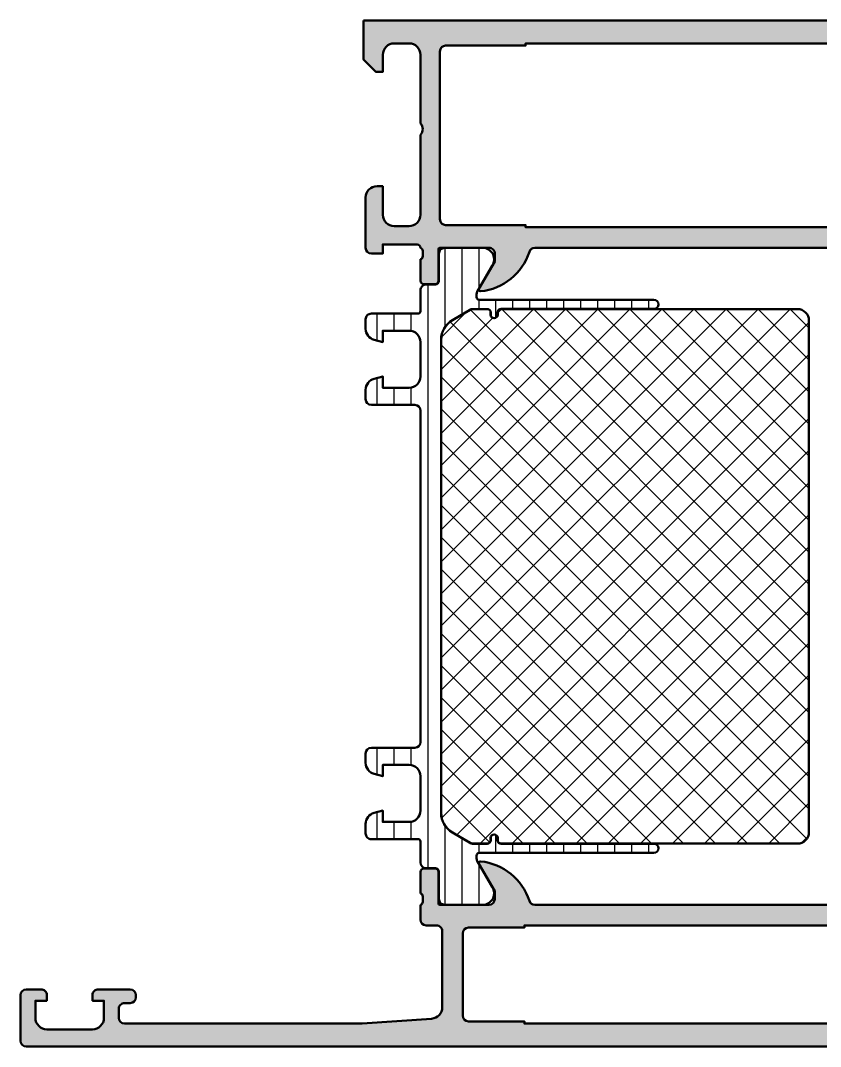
# Model space of a CAD drawing. Extents: x 0 to 160, y 0 to 90.
# Drawn here: x 0 to 70, y 0 to 89.8 of the extents above; entities that cross this region are included whole.
import ezdxf

# ---------------------------------------------------------------- set-up
doc = ezdxf.new("R2010")
doc.units = 0
for name, color, linetype, lineweight in [('0S-Alu contour', 7, 'Continuous', 50), ('0S-Alu hatch', 252, 'Continuous', 25), ('0S-Plastic contour', 254, 'Continuous', 50), ('0S-Plastic hatch', 253, 'Continuous', 25), ('0S-PT contour', 91, 'Continuous', 50), ('0S-PT hatch', 103, 'Continuous', 25)]:
    doc.layers.add(name, color=color, linetype=linetype, lineweight=lineweight)

# ---------------------------------------------------------------- blocks, each defined once
blk = doc.blocks.new('345300__8E15B639_D488_4502_B265_2AD532C50B3A_')
at = {"layer": '0S-Alu hatch'}
h = blk.add_hatch(color=256, dxfattribs=at)
edge = h.paths.add_edge_path()
edge.add_line((30, 89.8), (30, 86.39999847412109))
edge.add_line((30, 86.39999847412109), (31.0999755859375, 85.29999999999998))
edge.add_line((31.0999755859375, 85.29999999999998), (31.69998168945312, 85.29999999999998))
edge.add_line((31.69998168945312, 85.29999999999998), (31.69998168871611, 86.79996542079876))
edge.add_ellipse((32.70002008335165, 86.79996542079876), major_axis=(-1.000038394635545, 0), ratio=1, start_angle=270.0000000000004, end_angle=360, ccw=False)
edge.add_line((32.70002008335165, 87.8000038154343), (33.99995442909356, 87.8000038157356))
edge.add_ellipse((33.99995442852656, 86.7999582432238), major_axis=(-1.00004557251178, 0), ratio=1, start_angle=180, end_angle=269.99999996751444, ccw=False)
edge.add_line((35.00000000103833, 86.79995824322384), (35, 80.8))
edge.add_ellipse((34.47487768903659, 80.29999999999998), major_axis=(-0.725088574914509, 0), ratio=1, start_angle=136.4038464693326, end_angle=223.5961535306675, ccw=False)
edge.add_line((35, 79.8), (35.00000000036452, 72.80002700151537))
edge.add_ellipse((33.99997299848461, 72.80002700151536), major_axis=(-1.0000270018799, 0), ratio=1, start_angle=89.9999999999996, end_angle=180, ccw=False)
edge.add_line((33.99997299848461, 71.79999999963546), (32.70000151232053, 71.79999999980352))
edge.add_ellipse((32.70000151260096, 72.80001982314784), major_axis=(-1.000019823344317, 0), ratio=1, start_angle=0, end_angle=89.99999998393253, ccw=False)
edge.add_line((31.69998168925665, 72.80001982314782), (31.69998168945312, 75.3))
edge.add_line((31.69998168945312, 75.3), (31.20001605502165, 75.30000000059047))
edge.add_arc((31.20001605502165, 74.29996563443147), 1.000034366158999, 90, 180)
edge.add_line((30.19998168886265, 74.29996563443147), (30.19998168944561, 69.89999358552707))
edge.add_arc((30.69998443032074, 69.89999358559417), 0.5000027408751322, 180, 270)
edge.add_line((30.69998443032074, 69.39999084471904), (31.69998168945312, 69.39999084472656))
edge.add_line((31.69998168945312, 69.39999084472656), (31.70016479492188, 70.19971923828125))
edge.add_line((31.70016479492188, 70.19971923828125), (34.70000000000001, 70.19971923828125))
edge.add_ellipse((34.7, 69.89895200014772), major_axis=(-0.3007672381335311, 0), ratio=1, start_angle=180, end_angle=269.99999999999727, ccw=False)
edge.add_ellipse((34.92223322171887, 69.6324576630224), major_axis=(-0.2778251670645117, 0), ratio=1, start_angle=178.8354106257846, end_angle=253.580123580514, ccw=False)
edge.add_line((35.200001, 69.6268110000086), (35.200001, 69.17321700000879))
edge.add_ellipse((34.92113290435685, 69.16755634053145), major_axis=(-0.278925541737135, 0), ratio=1, start_angle=106.42459455535109, end_angle=181.1628700729448, ccw=False)
edge.add_line((35.00000000000001, 68.90001300000851), (35, 67.02000200000002))
edge.add_arc((35.30000000000001, 67.020002), 0.3000000000000114, 180, 270)
edge.add_line((35.30000000000001, 66.720002), (36.27997431904278, 66.720002))
edge.add_arc((36.27997431904278, 67.020002), 0.3000000000000114, 270, 360)
edge.add_line((36.57997431904279, 67.020002), (36.57997431904279, 69.78))
edge.add_ellipse((36.6999743190428, 69.78), major_axis=(-0.1200000000000116, 0), ratio=1, start_angle=270.0000000000034, end_angle=360, ccw=False)
edge.add_line((36.6999743190428, 69.9), (41, 69.9))
edge.add_ellipse((41, 69.40000000000002), major_axis=(-0.4999999999999858, 0), ratio=1, start_angle=180, end_angle=270.0000000000008, ccw=False)
edge.add_line((41.5, 69.4), (41.5, 68.69999999999999))
edge.add_line((41.5, 68.69999999999999), (40.11850454237762, 66.30717967697245))
edge.add_arc((40.2381197846483, 66.23811978464832), 0.1381197846483158, 150.0000000000069, 275.6225775507886)
edge.add_arc((39.76177675882627, 71.07660886184793), 5.000000000000097, 275.6225775507925, 342.2515836439296)
edge.add_ellipse((45.00000000000008, 69.40000000000003), major_axis=(-0.4999999999999428, 0), ratio=1, start_angle=270.00000000000244, end_angle=342.2515836439259, ccw=False)
edge.add_line((45.00000000000006, 69.89999999999999), (114.9999999999999, 69.89999999999998))
edge.add_ellipse((114.9999999999999, 69.39999999999989), major_axis=(-0.5000000000000853, 0), ratio=1, start_angle=197.7484163560707, end_angle=270, ccw=False)
edge.add_arc((120.2382232411737, 71.07660886184769), 4.999999999999867, 197.7484163560701, 264.3774224492067)
edge.add_arc((119.7618802153517, 66.23811978464833), 0.1381197846483053, 264.3774224491943, 390.0000000000062)
edge.add_line((119.8814954576223, 66.3071796769725), (118.5, 68.7))
edge.add_line((118.5, 68.7), (118.5, 69.39999999999999))
edge.add_ellipse((119, 69.4), major_axis=(-0.5000000000000142, 0), ratio=1, start_angle=270, end_angle=360, ccw=False)
edge.add_line((119, 69.9), (123.3000256809572, 69.9))
edge.add_ellipse((123.3000256809572, 69.78), major_axis=(-0.1200000000000045, 0), ratio=1, start_angle=180, end_angle=270, ccw=False)
edge.add_line((123.4200256809572, 69.78), (123.4200256809572, 67.02000200000002))
edge.add_arc((123.7200256809572, 67.020002), 0.3000000000000114, 180, 270)
edge.add_line((123.7200256809572, 66.720002), (124.7, 66.720002))
edge.add_arc((124.7, 67.020002), 0.3000000000000114, 270, 360)
edge.add_line((125, 67.020002), (125, 68.90001300000851))
edge.add_ellipse((125.0788670956431, 69.16755634053142), major_axis=(-0.278925541737107, 0), ratio=1, start_angle=-1.1628700727903265, end_angle=73.57540544465019, ccw=False)
edge.add_line((124.799999, 69.17321700000801), (124.799999, 69.62681100000854))
edge.add_ellipse((125.078836446543, 69.63247940800686), major_axis=(-0.2788950563274508, 0), ratio=1, start_angle=-73.58012358050729, end_angle=1.1645893740849829, ccw=False)
edge.add_line((125, 69.89999999999999), (124.9989193967623, 70.00043853445312))
edge.add_ellipse((125.2815067697617, 69.89971923828114), major_axis=(-0.3000000000001124, 0), ratio=1, start_angle=270.00000000000813, end_angle=340.3830049764201, ccw=False)
edge.add_line((125.2815067697616, 70.19971923828125), (128.2998046875, 70.19971923828125))
edge.add_line((128.2998046875, 70.19971923828125), (128.2999877929687, 69.39999084472656))
edge.add_line((128.2999877929687, 69.39999084472656), (129.2999850521011, 69.39999084471904))
edge.add_arc((129.2999850521012, 69.89999358559415), 0.5000027408750896, 269.9999999999968, 360)
edge.add_line((129.7999877929763, 69.89999358559415), (129.7999877935592, 74.29996563443314))
edge.add_arc((128.7999534274002, 74.29996563443146), 1.000034366159042, 0, 90)
edge.add_line((128.7999534274002, 75.3000000005905), (128.2999877929687, 75.3))
edge.add_line((128.2999877929687, 75.3), (128.2999877931652, 72.80001982314784))
edge.add_ellipse((127.2999679698209, 72.8000198231478), major_axis=(-1.000019823344288, 0), ratio=1, start_angle=89.9999999999983, end_angle=180, ccw=False)
edge.add_line((127.2999679698209, 71.79999999980352), (125.9999964837861, 71.79999999963546))
edge.add_ellipse((125.9999964839373, 72.8000270015154), major_axis=(-1.000027001879942, 0), ratio=1, start_angle=0, end_angle=89.9999999913394, ccw=False)
edge.add_line((124.9999694820573, 72.80002700151539), (124.9999694824218, 79.8))
edge.add_ellipse((125.5250917933853, 80.29999999999998), major_axis=(-0.725088574914509, 0), ratio=1, start_angle=-43.59615353066738, end_angle=43.59615353066738, ccw=False)
edge.add_line((124.9999694824218, 80.8), (124.9999694813835, 86.7999582432238))
edge.add_ellipse((126.0000150538953, 86.79995824322383), major_axis=(-1.000045572511766, 0), ratio=1, start_angle=270, end_angle=360, ccw=False)
edge.add_line((126.0000150538953, 87.8000038157356), (127.2999493998689, 87.8000038154343))
edge.add_ellipse((127.2999493990701, 86.79996542079873), major_axis=(-1.000038394635552, 0), ratio=1, start_angle=180, end_angle=269.99999995423434, ccw=False)
edge.add_line((128.2999877937057, 86.79996542079876), (128.2999877929687, 85.29999999999998))
edge.add_line((128.2999877929687, 85.29999999999998), (128.8999938964844, 85.29999999999998))
edge.add_line((128.8999938964844, 85.29999999999998), (129.9999694824218, 86.39999847412108))
edge.add_line((129.9999694824218, 86.39999847412108), (129.9999694824219, 89.8))
edge.add_line((129.9999694824219, 89.8), (30, 89.8))
edge = h.paths.add_edge_path()
edge.add_ellipse((37.19999335623653, 87.09998757027714), major_axis=(-0.5000078521478031, 0), ratio=1, start_angle=270, end_angle=360, ccw=False)
edge.add_line((37.19999335623653, 87.59999542242494), (44.19998550415039, 87.59999542236326))
edge.add_line((44.19998550415039, 87.59999542236326), (44.19998550415039, 87.79999237060547))
edge.add_line((44.19998550415039, 87.79999237060547), (115.7999877929687, 87.79999237060547))
edge.add_line((115.7999877929687, 87.79999237060547), (115.7999877929687, 87.59999542236326))
edge.add_line((115.7999877929687, 87.59999542236326), (122.7999799408826, 87.59999542242494))
edge.add_ellipse((122.7999799408826, 87.09998757027714), major_axis=(-0.5000078521478031, 0), ratio=1, start_angle=180, end_angle=270, ccw=False)
edge.add_line((123.2999877930304, 87.09998757027788), (123.2999877929904, 72.39999549855543))
edge.add_ellipse((122.7999831391399, 72.39999549855544), major_axis=(-0.5000046538505388, 0), ratio=1, start_angle=90, end_angle=180, ccw=False)
edge.add_line((122.7999831391399, 71.8999908447049), (115.7999877929687, 71.89999084472656))
edge.add_line((115.7999877929687, 71.89999084472656), (115.7999877929687, 71.69999389648437))
edge.add_line((115.7999877929687, 71.69999389648437), (44.19998550415039, 71.69999389648437))
edge.add_line((44.19998550415039, 71.69999389648437), (44.19998550415039, 71.89999084472656))
edge.add_line((44.19998550415039, 71.89999084472656), (37.19998550415039, 71.89999084472656))
edge.add_ellipse((37.19999015797927, 72.39999549855543), major_axis=(-0.5000046538505316, 0), ratio=1, start_angle=0, end_angle=89.99946671545757, ccw=False)
edge.add_line((36.69998550412874, 72.39999549855331), (36.69998550408873, 87.09998757027714))
at = {"layer": '0S-Alu contour', "color": 7}
for points in [[(30, 89.8), (30, 86.39999847412109), (31.0999755859375, 85.29999999999998), (31.69998168945312, 85.29999999999998), (31.69998168871611, 86.79996542079876)], [(128.2999877937057, 86.79996542079876), (128.2999877929687, 85.29999999999998), (128.8999938964844, 85.29999999999998), (129.9999694824218, 86.39999847412108), (129.9999694824219, 89.8), (30, 89.8)], [(32.70002008335165, 87.8000038154343), (33.99995442909356, 87.8000038157356)], [(37.19999335623653, 87.59999542242494), (44.19998550415039, 87.59999542236326), (44.19998550415039, 87.79999237060547), (115.7999877929687, 87.79999237060547), (115.7999877929687, 87.59999542236326), (122.7999799408826, 87.59999542242494)], [(126.0000150538953, 87.8000038157356), (127.2999493998689, 87.8000038154343)], [(35.00000000103833, 86.79995824322384), (35, 80.8)], [(36.69998550412874, 72.39999549855331), (36.69998550408873, 87.09998757027714)], [(123.2999877930304, 87.09998757027788), (123.2999877929904, 72.39999549855543)], [(124.9999694824218, 80.8), (124.9999694813835, 86.7999582432238)], [(35, 79.8), (35.00000000036452, 72.80002700151537)], [(124.9999694820573, 72.80002700151539), (124.9999694824218, 79.8)], [(31.69998168925665, 72.80001982314782), (31.69998168945312, 75.3), (31.20001605502165, 75.30000000059047)], [(128.7999534274002, 75.3000000005905), (128.2999877929687, 75.3), (128.2999877931652, 72.80001982314784)], [(30.19998168886265, 74.29996563443147), (30.19998168944561, 69.89999358552707)], [(129.7999877929763, 69.89999358559415), (129.7999877935592, 74.29996563443314)], [(122.7999831391399, 71.8999908447049), (115.7999877929687, 71.89999084472656), (115.7999877929687, 71.69999389648437), (44.19998550415039, 71.69999389648437), (44.19998550415039, 71.89999084472656), (37.19998550415039, 71.89999084472656)], [(33.99997299848461, 71.79999999963546), (32.70000151232053, 71.79999999980352)], [(127.2999679698209, 71.79999999980352), (125.9999964837861, 71.79999999963546)], [(30.69998443032074, 69.39999084471904), (31.69998168945312, 69.39999084472656), (31.70016479492188, 70.19971923828125), (34.70000000000001, 70.19971923828125)], [(125.2815067697616, 70.19971923828125), (128.2998046875, 70.19971923828125), (128.2999877929687, 69.39999084472656), (129.2999850521011, 69.39999084471904)], [(35.200001, 69.6268110000086), (35.200001, 69.17321700000879)], [(36.57997431904279, 67.020002), (36.57997431904279, 69.78)], [(36.6999743190428, 69.9), (41, 69.9)], [(41.5, 69.4), (41.5, 68.69999999999999), (40.11850454237762, 66.30717967697245)], [(45.00000000000006, 69.89999999999999), (114.9999999999999, 69.89999999999998)], [(119.8814954576223, 66.3071796769725), (118.5, 68.7), (118.5, 69.39999999999999)], [(119, 69.9), (123.3000256809572, 69.9)], [(123.4200256809572, 69.78), (123.4200256809572, 67.02000200000002)], [(124.799999, 69.17321700000801), (124.799999, 69.62681100000854)], [(125, 69.89999999999999), (124.9989193967623, 70.00043853445312)], [(35.00000000000001, 68.90001300000851), (35, 67.02000200000002)], [(125, 67.020002), (125, 68.90001300000851)], [(35.30000000000001, 66.720002), (36.27997431904278, 66.720002)], [(123.7200256809572, 66.720002), (124.7, 66.720002)]]:
    blk.add_lwpolyline(points, dxfattribs=at)
at = {"layer": '0S-Alu contour', "color": 7, "extrusion": (0, 0, -1)}
for centre, radius, start, end in [((-32.70002008335165, 86.79996542079876), 1.000038394635545, 0, 89.99999999999959), ((-33.99995442852656, 86.7999582432238), 1.00004557251178, 90.00000003248556, 180), ((-37.19999335623653, 87.09998757027714), 0.5000078521478031, 0, 90), ((-122.7999799408826, 87.09998757027714), 0.5000078521478031, 90, 180), ((-126.0000150538953, 86.79995824322383), 1.000045572511766, 0, 90), ((-127.2999493990701, 86.79996542079873), 1.000038394635552, 90.00000004576567, 180), ((-34.47487768903659, 80.29999999999998), 0.725088574914509, 136.4038464693325, 223.5961535306674), ((-125.5250917933853, 80.29999999999998), 0.725088574914509, 316.4038464693326, 43.59615353066742), ((-32.70000151260096, 72.80001982314784), 1.000019823344317, 270.0000000160675, 0), ((-33.99997299848461, 72.80002700151536), 1.0000270018799, 180, 270.0000000000004), ((-125.9999964839373, 72.8000270015154), 1.000027001879942, 270.0000000086606, 0), ((-127.2999679698209, 72.8000198231478), 1.000019823344288, 180, 270.0000000000017), ((-37.19999015797927, 72.39999549855543), 0.5000046538505316, 270.0005332845425, 0), ((-122.7999831391399, 72.39999549855544), 0.5000046538505388, 180, 270), ((-34.7, 69.89895200014772), 0.3007672381335311, 90.00000000000273, 180), ((-125.2815067697617, 69.89971923828114), 0.3000000000001124, 19.61699502357985, 89.99999999999186), ((-34.92113290435685, 69.16755634053145), 0.278925541737135, 178.8371299270552, 253.5754054446489), ((-34.92223322171887, 69.6324576630224), 0.2778251670645117, 106.419876419486, 181.1645893742155), ((-36.6999743190428, 69.78), 0.1200000000000116, 0, 89.99999999999662), ((-41, 69.40000000000002), 0.4999999999999858, 89.9999999999992, 180), ((-45.00000000000008, 69.40000000000003), 0.4999999999999428, 17.7484163560741, 89.99999999999756), ((-114.9999999999999, 69.39999999999989), 0.5000000000000853, 90, 162.2515836439293), ((-119, 69.4), 0.5000000000000142, 0, 90), ((-123.3000256809572, 69.78), 0.1200000000000045, 90, 180), ((-125.078836446543, 69.63247940800686), 0.2788950563274508, 358.835410625915, 73.58012358050729), ((-125.0788670956431, 69.16755634053142), 0.278925541737107, 286.4245945553499, 1.162870072790312)]:
    blk.add_arc(centre, radius, start, end, dxfattribs=at)
at = {"layer": '0S-Alu contour', "color": 7}
for centre, radius, start, end in [((31.20001605502165, 74.29996563443147), 1.000034366158999, 90, 180), ((128.7999534274002, 74.29996563443146), 1.000034366159042, 0, 90), ((30.69998443032074, 69.89999358559417), 0.5000027408751322, 180, 270), ((39.76177675882627, 71.07660886184793), 5.000000000000097, 275.6225775507925, 342.2515836439296), ((120.2382232411737, 71.07660886184769), 4.999999999999867, 197.7484163560701, 264.3774224492067), ((129.2999850521012, 69.89999358559415), 0.5000027408750896, 269.9999999999968, 0), ((35.30000000000001, 67.020002), 0.3000000000000114, 180, 270), ((36.27997431904278, 67.020002), 0.3000000000000114, 270, 0), ((123.7200256809572, 67.020002), 0.3000000000000114, 180, 270), ((124.7, 67.020002), 0.3000000000000114, 270, 0), ((40.2381197846483, 66.23811978464832), 0.1381197846483158, 150.0000000000069, 275.6225775507886), ((119.7618802153517, 66.23811978464833), 0.1381197846483053, 264.3774224491943, 30.00000000000631)]:
    blk.add_arc(centre, radius, start, end, dxfattribs=at)
blk = doc.blocks.new('284603__A37ACE14_EE07_4E38_9E33_E8FC4476E3DB___92CCFED0_4B1C_4581_9A98_AAA8841D484C_')
at = {"layer": '0S-Plastic hatch'}
h = blk.add_hatch(dxfattribs=at)
h.set_pattern_fill('ANSI31', color=256, scale=0.4680000000000001, angle=45, style=0)
h.set_pattern_definition([(90, (0, 0), (-1.4859, 0), [])])
edge = h.paths.add_edge_path()
edge.add_ellipse((34.80000000000025, 64.35000000004732), major_axis=(-0.2000000000000242, 0), ratio=1, start_angle=90.00000000000199, end_angle=180, ccw=False)
edge.add_line((34.80000000000025, 64.1500000000473), (30.70000000000029, 64.15000000004736))
edge.add_arc((30.70000000000028, 63.65000000004735), 0.5, 89.9999999999992, 180)
edge.add_line((30.20000000000028, 63.65000000004736), (30.20000000000028, 62.81925077667299))
edge.add_arc((31.20000000000018, 62.81925077667298), 0.9999999999999005, 180, 254.9999999999951)
edge.add_line((30.9411809548976, 61.85332495038403), (31.70000000000028, 61.65000000004734))
edge.add_line((31.70000000000028, 61.65000000004734), (31.70000000000028, 62.65000000004724))
edge.add_line((31.70000000000028, 62.65000000004724), (34.00000000000025, 62.65000000004731))
edge.add_ellipse((34.00000000000029, 61.65000000004731), major_axis=(-0.9999999999999928, 0), ratio=1, start_angle=180, end_angle=270.00000000000205, ccw=False)
edge.add_line((35.00000000000028, 61.65000000004731), (35.00000000000028, 58.6500000000473))
edge.add_ellipse((34.00000000000029, 58.6500000000473), major_axis=(-0.9999999999999928, 0), ratio=1, start_angle=90.0000000000008, end_angle=180, ccw=False)
edge.add_line((34.0000000000003, 57.65000000004731), (31.70000000000028, 57.65000000004729))
edge.add_line((31.70000000000028, 57.65000000004729), (31.70000000000028, 58.6500000000473))
edge.add_line((31.70000000000028, 58.6500000000473), (30.94118095489776, 58.44667504971075))
edge.add_arc((31.20000000000024, 57.48074922342171), 0.9999999999999648, 104.9999999999977, 180)
edge.add_line((30.20000000000027, 57.4807492234217), (30.20000000000028, 56.65000000004725))
edge.add_arc((30.70000000000025, 56.65000000004726), 0.4999999999999645, 180, 270)
edge.add_line((30.70000000000025, 56.15000000004729), (34.50000000000029, 56.15000000004729))
edge.add_ellipse((34.50000000000029, 55.65000000004729), major_axis=(-0.4999999999999929, 0), ratio=1, start_angle=180, end_angle=270, ccw=False)
edge.add_line((35.00000000000028, 55.65000000004729), (35.00000000000028, 26.65000000000012))
edge.add_ellipse((34.50000000000029, 26.65000000000012), major_axis=(-0.4999999999999929, 0), ratio=1, start_angle=90.00000000000159, end_angle=180, ccw=False)
edge.add_line((34.50000000000029, 26.15000000000013), (30.70000000000024, 26.15000000000013))
edge.add_arc((30.70000000000024, 25.65000000000016), 0.4999999999999645, 90, 180)
edge.add_line((30.20000000000027, 25.65000000000017), (30.20000000000027, 24.81925077662584))
edge.add_arc((31.20000000000037, 24.81925077662583), 1.000000000000099, 180, 255.0000000000058)
edge.add_line((30.94118095489792, 23.85332495033664), (31.70000000000028, 23.65000000000019))
edge.add_line((31.70000000000028, 23.65000000000019), (31.70000000000028, 24.6500000000001))
edge.add_line((31.70000000000028, 24.6500000000001), (34.00000000000036, 24.65000000000007))
edge.add_ellipse((34.00000000000034, 23.65000000000014), major_axis=(-0.9999999999999253, 0), ratio=1, start_angle=180, end_angle=269.9999999999992, ccw=False)
edge.add_line((35.00000000000027, 23.65000000000014), (35.00000000000028, 20.65000000000013))
edge.add_ellipse((34.00000000000027, 20.65000000000013), major_axis=(-1.000000000000007, 0), ratio=1, start_angle=90.0000000000008, end_angle=180, ccw=False)
edge.add_line((34.00000000000028, 19.65000000000013), (31.70000000000028, 19.65000000000013))
edge.add_line((31.70000000000028, 19.65000000000013), (31.70000000000028, 20.65000000000013))
edge.add_line((31.70000000000028, 20.65000000000013), (30.94118095489772, 20.4466750496635))
edge.add_arc((31.20000000000028, 19.48074922337445), 0.9999999999999939, 105.0000000000023, 180)
edge.add_line((30.20000000000028, 19.48074922337445), (30.20000000000028, 18.65000000000006))
edge.add_arc((30.70000000000027, 18.65000000000006), 0.4999999999999929, 180, 270.0000000000008)
edge.add_line((30.70000000000028, 18.15000000000007), (34.80000000000026, 18.15000000000013))
edge.add_ellipse((34.80000000000027, 17.9500000000001), major_axis=(-0.2000000000000242, 0), ratio=1, start_angle=180, end_angle=270.00000000000205, ccw=False)
edge.add_line((35.00000000000029, 17.9500000000001), (35.00000000000028, 16.10999432109062))
edge.add_arc((35.49999732109797, 16.10999432109062), 0.4999973210976876, 180, 269.9999999999992)
edge.add_line((35.49999732109796, 15.60999699999293), (36.31033133334052, 15.60999700000011))
edge.add_ellipse((36.31033133334052, 15.3099970000001), major_axis=(-0.300000000000006, 0), ratio=1, start_angle=179.9920752627074, end_angle=270, ccw=False)
edge.add_line((36.61033133047096, 15.30995550617291), (36.60999938294349, 12.90999861701109))
edge.add_arc((37.10999536038211, 12.90999597743873), 0.4999959774455901, 179.9996975242513, 270.0000000000008)
edge.add_line((37.10999536038212, 12.40999999999314), (40.58653949810667, 12.41000000000011))
edge.add_arc((40.44422884911532, 13.39981807472296), 0.9999960709244714, 278.1816080518995, 392.72701609984)
edge.add_line((41.28548149810667, 13.9404530000001), (39.96696451222236, 16.22419172322389))
edge.add_ellipse((40.39997634630733, 16.47419118792794), major_axis=(-0.4999989808089027, 0), ratio=1, start_angle=-0.00574382329762102, end_angle=29.99999659934298, ccw=False)
edge.add_line((39.89997736801088, 16.47424131213957), (39.90000000126592, 16.70002506213962))
edge.add_ellipse((40.15000000002719, 16.69999999998262), major_axis=(-0.2500000000174987, 0), ratio=1, start_angle=270.0000000000065, end_angle=359.9942561767659, ccw=False)
edge.add_line((40.15000000002716, 16.95000000000012), (55.4289864670193, 16.95000000000069))
edge.add_arc((55.4289864670193, 17.34925907311717), 0.3992590731164753, 270, 450)
edge.add_line((55.4289864670193, 17.74851814623364), (42.04513597852267, 17.74851814623364))
edge.add_ellipse((42.04513597852267, 18.05000000000017), major_axis=(-0.301481853766532, 0), ratio=1, start_angle=0, end_angle=90, ccw=False)
edge.add_line((41.74365412475614, 18.05000000000017), (41.74365412475614, 18.25057079528634))
edge.add_arc((41.44422492004237, 18.25057079528635), 0.2994292047137605, 0, 180)
edge.add_line((41.14479571532862, 18.25057079528635), (41.14479571532861, 18.05000000000007))
edge.add_ellipse((40.84479571532868, 18.05000000000008), major_axis=(-0.2999999999999332, 0), ratio=1, start_angle=86.60636072746331, end_angle=180, ccw=False)
edge.add_line((40.82703704943459, 17.75052607828798), (39.53498719054007, 17.75052607828758))
edge.add_ellipse((39.53498719054003, 17.9505260782877), major_axis=(-0.200000000000113, 0), ratio=1, start_angle=60.00000000001103, end_angle=90.00000000001222, ccw=False)
edge.add_line((39.43498719054001, 17.77732099753069), (37.8000000000003, 18.72128129211032))
edge.add_ellipse((38.80000000000025, 20.4533320996792), major_axis=(-1.999999999999972, 0), ratio=1, start_angle=0, end_angle=60.00000000000148, ccw=False)
edge.add_line((36.80000000000028, 20.45333209967919), (36.80000000000029, 61.84666790036825))
edge.add_ellipse((38.80000000000015, 61.84666790036827), major_axis=(-1.999999999999864, 0), ratio=1, start_angle=300.00000000000273, end_angle=360, ccw=False)
edge.add_line((37.80000000000014, 63.57871870793698), (39.43498719053972, 64.52267900251672))
edge.add_ellipse((39.53498719053962, 64.34947392176022), major_axis=(-0.1999999999996179, 0), ratio=1, start_angle=269.9999999999695, end_angle=300.00000000003075, ccw=False)
edge.add_line((39.53498719053973, 64.54947392175984), (40.82703704943245, 64.54947392175966))
edge.add_ellipse((40.84479571532837, 64.25000000004735), major_axis=(-0.3000000000002511, 0), ratio=1, start_angle=180, end_angle=273.3936392728825, ccw=False)
edge.add_line((41.14479571532862, 64.25000000004735), (41.14479571532862, 64.04942920476108))
edge.add_arc((41.44422492004238, 64.04942920476108), 0.2994292047137676, 180, 360)
edge.add_line((41.74365412475615, 64.04942920476108), (41.74365412475615, 64.25000000004722))
edge.add_ellipse((42.0451359785227, 64.25000000004724), major_axis=(-0.3014818537665533, 0), ratio=1, start_angle=269.9999999999959, end_angle=360, ccw=False)
edge.add_line((42.04513597852272, 64.55148185381378), (55.4289864670193, 64.55148185381378))
edge.add_arc((55.4289864670193, 64.95074092693022), 0.3992590731164256, 270, 450)
edge.add_line((55.4289864670193, 65.35000000004663), (40.15000000002715, 65.35000000004733))
edge.add_ellipse((40.15000000002717, 65.60000000006481), major_axis=(-0.2500000000174793, 0), ratio=1, start_angle=0.005743823234126921, end_angle=89.9999999999967, ccw=False)
edge.add_line((39.90000000126592, 65.5999749379079), (39.89997736803833, 65.82575841476164))
edge.add_ellipse((40.39997736552593, 65.82580853907545), major_axis=(-0.500000000000053, 0), ratio=1, start_angle=-29.99999659934298, end_angle=0.005743823234126921, ccw=False)
edge.add_line((39.9669646487955, 66.07580851337502), (41.28548149810659, 68.3595470000472))
edge.add_arc((40.44422884911532, 68.90018192532445), 0.9999960709244581, 327.2729839001523, 441.8183919481008)
edge.add_line((40.58653949810667, 69.89000000004728), (37.10999536038212, 69.89000000005424))
edge.add_arc((37.10999536038211, 69.39000402260866), 0.4999959774455931, 89.9999999999992, 180.0079248057727)
edge.add_line((36.60999938771916, 69.38993486618854), (36.61033133047095, 66.9900444938745))
edge.add_ellipse((36.31033133334052, 66.99000300004732), major_axis=(-0.2999999999999976, 0), ratio=1, start_angle=89.99999999949262, end_angle=180.0079247372928, ccw=False)
edge.add_line((36.31033133333786, 66.69000300004733), (35.49999732109798, 66.69000300005449))
edge.add_arc((35.49999732109797, 66.19000567895678), 0.4999973210977089, 89.9999999999992, 180)
edge.add_line((35.00000000000027, 66.1900056789568), (35.00000000000027, 64.35000000004732))
at = {"layer": '0S-Plastic contour', "color": 7}
for points in [[(36.60999938771916, 69.38993486618854), (36.61033133047095, 66.9900444938745)], [(40.58653949810667, 69.89000000004728), (37.10999536038212, 69.89000000005424)], [(39.9669646487955, 66.07580851337502), (41.28548149810659, 68.3595470000472)], [(36.31033133333786, 66.69000300004733), (35.49999732109798, 66.69000300005449)], [(35.00000000000027, 66.1900056789568), (35.00000000000027, 64.35000000004732)], [(39.90000000126592, 65.5999749379079), (39.89997736803833, 65.82575841476164)], [(55.4289864670193, 65.35000000004663), (40.15000000002715, 65.35000000004733)], [(34.80000000000025, 64.1500000000473), (30.70000000000029, 64.15000000004736)], [(37.80000000000014, 63.57871870793698), (39.43498719053972, 64.52267900251672)], [(39.53498719053973, 64.54947392175984), (40.82703704943245, 64.54947392175966)], [(41.14479571532862, 64.25000000004735), (41.14479571532862, 64.04942920476108)], [(41.74365412475615, 64.04942920476108), (41.74365412475615, 64.25000000004722)], [(42.04513597852272, 64.55148185381378), (55.4289864670193, 64.55148185381378)], [(30.20000000000028, 63.65000000004736), (30.20000000000028, 62.81925077667299)], [(30.9411809548976, 61.85332495038403), (31.70000000000028, 61.65000000004734), (31.70000000000028, 62.65000000004724), (34.00000000000025, 62.65000000004731)], [(35.00000000000028, 61.65000000004731), (35.00000000000028, 58.6500000000473)], [(36.80000000000028, 20.45333209967919), (36.80000000000029, 61.84666790036825)], [(34.0000000000003, 57.65000000004731), (31.70000000000028, 57.65000000004729), (31.70000000000028, 58.6500000000473), (30.94118095489776, 58.44667504971075)], [(30.20000000000027, 57.4807492234217), (30.20000000000028, 56.65000000004725)], [(30.70000000000025, 56.15000000004729), (34.50000000000029, 56.15000000004729)], [(35.00000000000028, 55.65000000004729), (35.00000000000028, 26.65000000000012)], [(34.50000000000029, 26.15000000000013), (30.70000000000024, 26.15000000000013)], [(30.20000000000027, 25.65000000000017), (30.20000000000027, 24.81925077662584)], [(30.94118095489792, 23.85332495033664), (31.70000000000028, 23.65000000000019), (31.70000000000028, 24.6500000000001), (34.00000000000036, 24.65000000000007)], [(35.00000000000027, 23.65000000000014), (35.00000000000028, 20.65000000000013)], [(34.00000000000028, 19.65000000000013), (31.70000000000028, 19.65000000000013), (31.70000000000028, 20.65000000000013), (30.94118095489772, 20.4466750496635)], [(30.20000000000028, 19.48074922337445), (30.20000000000028, 18.65000000000006)], [(30.70000000000028, 18.15000000000007), (34.80000000000026, 18.15000000000013)], [(39.43498719054001, 17.77732099753069), (37.8000000000003, 18.72128129211032)], [(41.14479571532862, 18.25057079528635), (41.14479571532861, 18.05000000000007)], [(41.74365412475614, 18.05000000000017), (41.74365412475614, 18.25057079528634)], [(35.00000000000029, 17.9500000000001), (35.00000000000028, 16.10999432109062)], [(40.82703704943459, 17.75052607828798), (39.53498719054007, 17.75052607828758)], [(55.4289864670193, 17.74851814623364), (42.04513597852267, 17.74851814623364)], [(39.89997736801088, 16.47424131213957), (39.90000000126592, 16.70002506213962)], [(41.28548149810667, 13.9404530000001), (39.96696451222236, 16.22419172322389)], [(40.15000000002716, 16.95000000000012), (55.4289864670193, 16.95000000000069)], [(35.49999732109796, 15.60999699999293), (36.31033133334052, 15.60999700000011)], [(36.61033133047096, 15.30995550617291), (36.60999938294349, 12.90999861701109)], [(37.10999536038212, 12.40999999999314), (40.58653949810667, 12.41000000000011)]]:
    blk.add_lwpolyline(points, dxfattribs=at)
for centre, radius, start, end in [((37.10999536038211, 69.39000402260866), 0.4999959774455931, 89.9999999999992, 180.0079248057727), ((40.44422884911532, 68.90018192532445), 0.9999960709244581, 327.2729839001523, 81.81839194810085), ((35.49999732109797, 66.19000567895678), 0.4999973210977089, 89.9999999999992, 180), ((55.4289864670193, 64.95074092693022), 0.3992590731164256, 270, 90), ((30.70000000000028, 63.65000000004735), 0.5, 89.9999999999992, 180), ((41.44422492004238, 64.04942920476108), 0.2994292047137676, 180, 0), ((31.20000000000018, 62.81925077667298), 0.9999999999999005, 180, 254.9999999999951), ((31.20000000000024, 57.48074922342171), 0.9999999999999648, 104.9999999999977, 180), ((30.70000000000025, 56.65000000004726), 0.4999999999999645, 180, 270), ((30.70000000000024, 25.65000000000016), 0.4999999999999645, 90, 180), ((31.20000000000037, 24.81925077662583), 1.000000000000099, 180, 255.0000000000058), ((31.20000000000028, 19.48074922337445), 0.9999999999999939, 105.0000000000023, 180), ((30.70000000000027, 18.65000000000006), 0.4999999999999929, 180, 270.0000000000008), ((41.44422492004237, 18.25057079528635), 0.2994292047137605, 0, 180), ((55.4289864670193, 17.34925907311717), 0.3992590731164753, 270, 90), ((35.49999732109797, 16.10999432109062), 0.4999973210976876, 180, 269.9999999999992), ((40.44422884911532, 13.39981807472296), 0.9999960709244714, 278.1816080518995, 32.72701609983997), ((37.10999536038211, 12.90999597743873), 0.4999959774455901, 179.9996975242513, 270.0000000000008)]:
    blk.add_arc(centre, radius, start, end, dxfattribs=at)
at = {"layer": '0S-Plastic contour', "color": 7, "extrusion": (0, 0, -1)}
for centre, radius, start, end in [((-36.31033133334052, 66.99000300004732), 0.2999999999999976, 179.9920752627072, 270.0000000005075), ((-40.39997736552593, 65.82580853907545), 0.500000000000053, 359.9942561767659, 29.99999659934292), ((-40.15000000002717, 65.60000000006481), 0.2500000000174793, 270.0000000000033, 359.9942561767659), ((-34.80000000000025, 64.35000000004732), 0.2000000000000242, 180, 269.999999999998), ((-39.53498719053962, 64.34947392176022), 0.1999999999996179, 59.99999999996923, 90.00000000003052), ((-40.84479571532837, 64.25000000004735), 0.3000000000002511, 86.6063607271175, 180), ((-42.0451359785227, 64.25000000004724), 0.3014818537665533, 0, 90.00000000000406), ((-38.80000000000015, 61.84666790036827), 1.999999999999864, 0, 59.99999999999727), ((-34.00000000000029, 61.65000000004731), 0.9999999999999928, 89.99999999999797, 180), ((-34.00000000000029, 58.6500000000473), 0.9999999999999928, 180, 269.9999999999992), ((-34.50000000000029, 55.65000000004729), 0.4999999999999929, 90, 180), ((-34.50000000000029, 26.65000000000012), 0.4999999999999929, 180, 269.9999999999984), ((-34.00000000000034, 23.65000000000014), 0.9999999999999253, 90.00000000000081, 180), ((-34.00000000000027, 20.65000000000013), 1.000000000000007, 180, 269.9999999999992), ((-38.80000000000025, 20.4533320996792), 1.999999999999972, 299.9999999999985, 0), ((-34.80000000000027, 17.9500000000001), 0.2000000000000242, 89.99999999999797, 180), ((-40.84479571532868, 18.05000000000008), 0.2999999999999332, 180, 273.3936392725367), ((-42.04513597852267, 18.05000000000017), 0.301481853766532, 270, 0), ((-39.53498719054003, 17.9505260782877), 0.200000000000113, 269.9999999999878, 299.999999999989), ((-40.39997634630733, 16.47419118792794), 0.4999989808089027, 330.000003400657, 0.0057438232975819), ((-40.15000000002719, 16.69999999998262), 0.2500000000174987, 0.0057438232341285, 89.99999999999349), ((-36.31033133334052, 15.3099970000001), 0.300000000000006, 90, 180.0079247372927)]:
    blk.add_arc(centre, radius, start, end, dxfattribs=at)
blk = doc.blocks.new('441210__436187A8_8CF2_4DEF_8445_3ED65A0A9B45_')
at = {"layer": '0S-PT hatch'}
h = blk.add_hatch(dxfattribs=at)
h.set_pattern_fill('ANSI37', color=256, scale=0.625, angle=90, style=0)
h.set_pattern_definition([(135, (0, 0), (-1.403165018917055, -1.403165018917055), []), (225, (0, 0), (1.403165018917055, -1.403165018917055), [])])
edge = h.paths.add_edge_path()
edge.add_line((68.99000000000028, 63.55020331974277), (68.99000000000028, 18.74979668030463))
edge.add_ellipse((68.0000000000003, 18.74979668030461), major_axis=(-0.9899999999999806, 0), ratio=1, start_angle=89.9999999999992, end_angle=180, ccw=False)
edge.add_line((68.00000000000028, 17.75979668030463), (42.04365412475613, 17.75979668030464))
edge.add_ellipse((42.04365412475614, 18.04979668030465), major_axis=(-0.2900000000000062, 0), ratio=1, start_angle=0, end_angle=89.99999999999858, ccw=False)
edge.add_line((41.75365412475613, 18.04979668030464), (41.75365412475613, 18.25036747559089))
edge.add_arc((41.44422492004237, 18.25036747559089), 0.3094292047137586, 0, 180)
edge.add_line((41.13479571532862, 18.25036747559089), (41.13479571532861, 18.04979668030465))
edge.add_ellipse((40.84479571532861, 18.04979668030465), major_axis=(-0.2899999999999991, 0), ratio=1, start_angle=93.45167180618648, end_angle=180, ccw=False)
edge.add_line((40.86225563080345, 17.76032275859216), (39.53498719053982, 17.76032275859216))
edge.add_ellipse((39.53498719053982, 17.95032275859213), major_axis=(-0.1899999999999764, 0), ratio=1, start_angle=60.00000000000102, end_angle=90, ccw=False)
edge.add_line((39.43998719053984, 17.78577793187311), (37.80500000000029, 18.72973822645267))
edge.add_ellipse((38.80000000000026, 20.4531287799837), major_axis=(-1.989999999999977, 0), ratio=1, start_angle=0, end_angle=60.00000000000102, ccw=False)
edge.add_line((36.81000000000028, 20.45312877998371), (36.81000000000029, 61.84646458067275))
edge.add_ellipse((38.80000000000028, 61.84646458067275), major_axis=(-1.989999999999987, 0), ratio=1, start_angle=299.99999999999966, end_angle=360, ccw=False)
edge.add_line((37.8050000000003, 63.56985513420378), (39.43998719053985, 64.51381542878337))
edge.add_ellipse((39.53498719053977, 64.34927060206454), major_axis=(-0.1899999999997706, 0), ratio=1, start_angle=269.999999999985, end_angle=300.00000000001234, ccw=False)
edge.add_line((39.53498719053982, 64.53927060206432), (40.86171802361564, 64.5392706020643))
edge.add_ellipse((40.84425810814082, 64.24979668035182), major_axis=(-0.2899999999999891, 0), ratio=1, start_angle=180, end_angle=266.54832819381767, ccw=False)
edge.add_line((41.13425810814081, 64.2497966803518), (41.13425810814081, 64.04922588506558))
edge.add_arc((41.44422492004237, 64.04922588506558), 0.3099668119015604, 180, 360)
edge.add_line((41.75419173194394, 64.04922588506558), (41.75419173194394, 64.24979668030464))
edge.add_ellipse((42.04459837133489, 64.24979668030466), major_axis=(-0.2904066393909517, 0), ratio=1, start_angle=270.00000000009953, end_angle=360, ccw=False)
edge.add_line((42.04459837133438, 64.54020331969562), (67.9999999999985, 64.54020331974277))
edge.add_ellipse((68.00000000000027, 63.55020331974277), major_axis=(-0.990000000000009, 0), ratio=1, start_angle=180, end_angle=270.00000000010283, ccw=False)
at = {"layer": '0S-PT contour', "color": 7}
for points in [[(37.8050000000003, 63.56985513420378), (39.43998719053985, 64.51381542878337)], [(39.53498719053982, 64.53927060206432), (40.86171802361564, 64.5392706020643)], [(41.13425810814081, 64.2497966803518), (41.13425810814081, 64.04922588506558)], [(41.75419173194394, 64.04922588506558), (41.75419173194394, 64.24979668030464)], [(42.04459837133438, 64.54020331969562), (67.9999999999985, 64.54020331974277)], [(68.99000000000028, 63.55020331974277), (68.99000000000028, 18.74979668030463)], [(36.81000000000028, 20.45312877998371), (36.81000000000029, 61.84646458067275)], [(39.43998719053984, 17.78577793187311), (37.80500000000029, 18.72973822645267)], [(41.13479571532862, 18.25036747559089), (41.13479571532861, 18.04979668030465)], [(41.75365412475613, 18.04979668030464), (41.75365412475613, 18.25036747559089)], [(40.86225563080345, 17.76032275859216), (39.53498719053982, 17.76032275859216)], [(68.00000000000028, 17.75979668030463), (42.04365412475613, 17.75979668030464)]]:
    blk.add_lwpolyline(points, dxfattribs=at)
at = {"layer": '0S-PT contour', "color": 7, "extrusion": (0, 0, -1)}
for centre, radius, start, end in [((-39.53498719053977, 64.34927060206454), 0.1899999999997707, 59.99999999998768, 90.000000000015), ((-40.84425810814082, 64.24979668035182), 0.2899999999999891, 93.45167180618235, 180), ((-42.04459837133489, 64.24979668030466), 0.2904066393909517, 0, 89.99999999990047), ((-68.00000000000027, 63.55020331974277), 0.990000000000009, 89.99999999989718, 180), ((-38.80000000000028, 61.84646458067275), 1.989999999999987, 0, 60.00000000000031), ((-38.80000000000026, 20.4531287799837), 1.989999999999977, 299.9999999999991, 0), ((-40.84479571532861, 18.04979668030465), 0.2899999999999991, 180, 266.5483281938135), ((-42.04365412475614, 18.04979668030465), 0.2900000000000062, 270.0000000000014, 0), ((-68.0000000000003, 18.74979668030461), 0.9899999999999806, 180, 270.0000000000008), ((-39.53498719053982, 17.95032275859213), 0.1899999999999764, 270, 299.999999999999)]:
    blk.add_arc(centre, radius, start, end, dxfattribs=at)
at = {"layer": '0S-PT contour', "color": 7}
for centre, radius, start, end in [((41.44422492004237, 64.04922588506558), 0.3099668119015604, 180, 0), ((41.44422492004237, 18.25036747559089), 0.3094292047137586, 0, 180)]:
    blk.add_arc(centre, radius, start, end, dxfattribs=at)
blk = doc.blocks.new('445160__1C24B8DB_C112_4119_83F3_D698226B9276_')
at = {"layer": '0S-Alu hatch'}
h = blk.add_hatch(color=256, dxfattribs=at)
edge = h.paths.add_edge_path()
edge.add_line((35.5, 10.6), (36.39999999999997, 10.6))
edge.add_ellipse((36.39999999999997, 10.09999999999996), major_axis=(-0.5000000000000391, 0), ratio=1, start_angle=180, end_angle=270.0000000000008, ccw=False)
edge.add_line((36.90000000000001, 10.09999999999996), (36.89999999999997, 3.431119203401298))
edge.add_ellipse((35.89999999999998, 3.431119203401304), major_axis=(-0.9999999999999928, 0), ratio=1, start_angle=94.08561677997449, end_angle=180, ccw=False)
edge.add_line((35.97124704998788, 2.433660503570575), (29.89999999999998, 2.000000000000001))
edge.add_line((29.89999999999998, 2.000000000000001), (9.100000000000003, 1.999999999999998))
edge.add_ellipse((9.100000000000003, 2.500000000000002), major_axis=(-0.500000000000004, 0), ratio=1, start_angle=0, end_angle=90, ccw=False)
edge.add_line((8.600000000000001, 2.500000000000002), (8.6, 3.299999999999998))
edge.add_ellipse((9.099999999999998, 3.3), major_axis=(-0.4999999999999983, 0), ratio=1, start_angle=269.99999999999983, end_angle=360, ccw=False)
edge.add_line((9.1, 3.799999999999999), (9.600000000000001, 3.799999999999998))
edge.add_arc((9.600000000000001, 4.299999999999998), 0.5, 270, 360)
edge.add_line((10.1, 4.299999999999998), (10.1, 4.5))
edge.add_arc((9.600000000000001, 4.5), 0.5, 0, 90)
edge.add_line((9.600000000000001, 5), (6.800000000000004, 5))
edge.add_arc((6.800000000000003, 4.499999999999999), 0.5000000000000009, 89.99999999999991, 180)
edge.add_line((6.300000000000002, 4.5), (6.300000000000001, 3.999999999999999))
edge.add_line((6.300000000000001, 3.999999999999999), (7.300000000000001, 3.999999999999999))
edge.add_line((7.300000000000001, 3.999999999999999), (7.3, 2.499999999999997))
edge.add_ellipse((6.300000000000002, 2.499999999999998), major_axis=(-0.9999999999999982, 0), ratio=1, start_angle=90, end_angle=180, ccw=False)
edge.add_line((6.300000000000001, 1.499999999999999), (2.299999999999999, 1.499999999999998))
edge.add_ellipse((2.300000000000001, 2.499999999999999), major_axis=(-1, 0), ratio=1, start_angle=0, end_angle=89.99999999999989, ccw=False)
edge.add_line((1.299999999999999, 2.499999999999999), (1.299999999999999, 3.999999999999998))
edge.add_line((1.299999999999999, 3.999999999999998), (2.299999999999999, 3.999999999999999))
edge.add_line((2.299999999999999, 3.999999999999999), (2.3, 4.499999999999998))
edge.add_arc((1.8, 4.499999999999999), 0.4999999999999996, 0, 90.00000000000003)
edge.add_line((1.8, 4.999999999999998), (0.4999999999999987, 4.999999999999997))
edge.add_arc((0.4999999999999988, 4.499999999999998), 0.4999999999999992, 90.00000000000003, 180)
edge.add_line((-3e-16, 4.499999999999998), (0, 0.5))
edge.add_arc((0.5, 0.5), 0.5, 180, 269.9999999999999)
edge.add_line((0.4999999999999998, 0), (159.5, 0))
edge.add_arc((159.5, 0.5), 0.5, 270, 360)
edge.add_line((160, 0.5), (160, 4.5))
edge.add_arc((159.5, 4.5), 0.5, 0, 90)
edge.add_line((159.5, 5), (158.2, 5))
edge.add_arc((158.2, 4.500000000000002), 0.4999999999999983, 90, 180)
edge.add_line((157.7, 4.500000000000002), (157.7, 3.999999999999999))
edge.add_line((157.7, 3.999999999999999), (158.7, 3.999999999999998))
edge.add_line((158.7, 3.999999999999998), (158.7, 2.49999999999999))
edge.add_ellipse((157.6999999999999, 2.500000000000012), major_axis=(-1.000000000000028, 0), ratio=1, start_angle=90, end_angle=180, ccw=False)
edge.add_line((157.6999999999999, 1.49999999999999), (153.7, 1.499999999999999))
edge.add_ellipse((153.7, 2.500000000000004), major_axis=(-1.000000000000005, 0), ratio=1, start_angle=0, end_angle=90, ccw=False)
edge.add_line((152.7, 2.500000000000011), (152.7, 3.999999999999999))
edge.add_line((152.7, 3.999999999999999), (153.7, 3.999999999999999))
edge.add_line((153.7, 3.999999999999999), (153.6999999999999, 4.500000000000037))
edge.add_arc((153.1999999999999, 4.500000000000008), 0.5, 0, 90)
edge.add_line((153.1999999999999, 5.000000000000008), (150.4, 5.000000000000001))
edge.add_arc((150.4, 4.499999999999974), 0.5000000000000276, 89.99999999999675, 180)
edge.add_line((149.9, 4.499999999999972), (149.9, 4.29999999999999))
edge.add_arc((150.4, 4.29999999999999), 0.5, 180, 270)
edge.add_line((150.4, 3.79999999999999), (150.9, 3.799999999999998))
edge.add_ellipse((150.9000000000001, 3.299999999999968), major_axis=(-0.5000000000000302, 0), ratio=1, start_angle=180, end_angle=270.00000000000324, ccw=False)
edge.add_line((151.4000000000001, 3.299999999999988), (151.4000000000001, 2.499999999999987))
edge.add_ellipse((150.9000000000001, 2.499999999999972), major_axis=(-0.4999999999999716, 0), ratio=1, start_angle=89.9999999999967, end_angle=180, ccw=False)
edge.add_line((150.9000000000001, 1.999999999999998), (130.1, 2))
edge.add_line((130.1, 2), (124.0287529500121, 2.433660503570568))
edge.add_ellipse((124.1, 3.431119203401273), major_axis=(-0.9999999999999702, 0), ratio=1, start_angle=0, end_angle=85.9143832200254, ccw=False)
edge.add_line((123.1, 3.431119203401252), (123.0999999999999, 10.09999999999994))
edge.add_ellipse((123.6, 10.09999999999995), major_axis=(-0.500000000000057, 0), ratio=1, start_angle=270, end_angle=360, ccw=False)
edge.add_line((123.6, 10.6), (124.5, 10.6))
edge.add_arc((124.5, 11.09999999999995), 0.4999999999999574, 270, 360)
edge.add_line((124.9999999999999, 11.09999999999994), (125, 12.40000000000011))
edge.add_ellipse((125.078836446543, 12.6675205919932), major_axis=(-0.2788950563274006, 0), ratio=1, start_angle=-1.164589374115394, end_angle=73.58012358050428, ccw=False)
edge.add_line((124.799999, 12.67318899999166), (124.799999, 13.12678299999156))
edge.add_ellipse((125.0788670956432, 13.13244365946867), major_axis=(-0.2789255417371586, 0), ratio=1, start_angle=-73.57540544464098, end_angle=1.1628700728962826, ccw=False)
edge.add_line((125, 13.39998699999161), (125, 15.27999800000008))
edge.add_arc((124.7, 15.27999800000008), 0.3000000000000256, 0, 90.00000000000273)
edge.add_line((124.7, 15.5799980000001), (123.7200256809572, 15.5799980000001))
edge.add_arc((123.7200256809572, 15.27999800000012), 0.2999999999999829, 90, 180)
edge.add_line((123.4200256809572, 15.27999800000012), (123.4200256809572, 12.52000000000009))
edge.add_ellipse((123.3000256809572, 12.5200000000001), major_axis=(-0.1200000000000472, 0), ratio=1, start_angle=90, end_angle=180, ccw=False)
edge.add_line((123.3000256809572, 12.40000000000004), (119, 12.40000000000004))
edge.add_ellipse((119, 12.90000000000003), major_axis=(-0.4999999999999912, 0), ratio=1, start_angle=0, end_angle=90.00000000000159, ccw=False)
edge.add_line((118.5, 12.90000000000011), (118.5000000000001, 13.6000000000001))
edge.add_line((118.5000000000001, 13.6000000000001), (119.8814954576225, 15.99282032302767))
edge.add_arc((119.7618802153519, 16.0618802153518), 0.1381197846482577, 329.9999999999993, 455.6225775507909)
edge.add_arc((120.2382232411739, 11.22339113815292), 4.999999999999321, 95.62257755079276, 162.2515836439295)
edge.add_ellipse((115, 12.90000000000076), major_axis=(-0.5000000000007337, 0), ratio=1, start_angle=90, end_angle=162.2515836439312, ccw=False)
edge.add_line((115, 12.40000000000003), (45.00000000000013, 12.40000000000003))
edge.add_ellipse((45.00000000000013, 12.90000000000054), major_axis=(-0.5000000000005116, 0), ratio=1, start_angle=17.748416356071402, end_angle=90, ccw=False)
edge.add_arc((39.7617767588263, 11.22339113815267), 4.999999999999531, 17.7484163560706, 84.37742244920904)
edge.add_arc((40.23811978464814, 16.06188021535175), 0.1381197846482799, 84.37742244920975, 210.0000000000016)
edge.add_line((40.1185045423775, 15.99282032302761), (41.49999999999986, 13.60000000000008))
edge.add_line((41.49999999999986, 13.60000000000008), (41.49999999999994, 12.90000000000007))
edge.add_ellipse((40.99999999999996, 12.90000000000002), major_axis=(-0.4999999999999787, 0), ratio=1, start_angle=90, end_angle=180, ccw=False)
edge.add_line((40.99999999999996, 12.40000000000004), (36.69997431904283, 12.40000000000003))
edge.add_ellipse((36.69997431904284, 12.52000000000011), major_axis=(-0.1200000000000809, 0), ratio=1, start_angle=0, end_angle=89.9999999999967, ccw=False)
edge.add_line((36.57997431904276, 12.52000000000011), (36.57997431904276, 15.2799980000001))
edge.add_arc((36.27997431904275, 15.2799980000001), 0.3000000000000114, 0, 90.00000000000136)
edge.add_line((36.27997431904275, 15.57999800000011), (35.29999999999998, 15.57999800000011))
edge.add_arc((35.29999999999998, 15.2799980000001), 0.3000000000000043, 90, 180)
edge.add_line((34.99999999999998, 15.2799980000001), (34.99999999999997, 13.3999869999916))
edge.add_ellipse((34.9211329043568, 13.13244365946866), major_axis=(-0.2789255417371497, 0), ratio=1, start_angle=178.8371299271176, end_angle=253.5754054446436, ccw=False)
edge.add_line((35.20000099999997, 13.12678299999162), (35.20000099999997, 12.67318899999125))
edge.add_ellipse((34.92116355345694, 12.6675205919932), major_axis=(-0.2788950563274099, 0), ratio=1, start_angle=106.4198764194951, end_angle=181.1645893740309, ccw=False)
edge.add_line((35, 12.40000000000011), (35, 11.09999999999999))
edge.add_arc((35.5, 11.1), 0.5, 180, 270)
edge = h.paths.add_edge_path()
edge.add_ellipse((39.2, 9.899999999999999), major_axis=(-0.5, 0), ratio=1, start_angle=270, end_angle=360, ccw=False)
edge.add_line((39.2, 10.4), (44.1, 10.4))
edge.add_line((44.1, 10.4), (44.09999999999999, 10.6))
edge.add_line((44.09999999999999, 10.6), (115.9, 10.6))
edge.add_line((115.9, 10.6), (115.9, 10.4))
edge.add_line((115.9, 10.4), (120.8, 10.4))
edge.add_ellipse((120.8, 9.9), major_axis=(-0.5, 0), ratio=1, start_angle=180, end_angle=270, ccw=False)
edge.add_line((121.3, 9.9), (121.3, 2.699999999999999))
edge.add_ellipse((120.8, 2.699999999999999), major_axis=(-0.5, 0), ratio=1, start_angle=90, end_angle=180, ccw=False)
edge.add_line((120.8, 2.199999999999999), (115.9, 2.199999999999999))
edge.add_line((115.9, 2.199999999999999), (115.9, 1.999999999999999))
edge.add_line((115.9, 1.999999999999999), (44.09999999999999, 1.999999999999999))
edge.add_line((44.1, 1.999999999999999), (44.09999999999999, 2.199999999999999))
edge.add_line((44.09999999999999, 2.199999999999999), (39.2, 2.2))
edge.add_ellipse((39.2, 2.7), major_axis=(-0.5, 0), ratio=1, start_angle=0, end_angle=90, ccw=False)
edge.add_line((38.7, 2.7), (38.7, 9.899999999999999))
at = {"layer": '0S-Alu contour', "color": 7}
for points in [[(34.99999999999998, 15.2799980000001), (34.99999999999997, 13.3999869999916)], [(36.27997431904275, 15.57999800000011), (35.29999999999998, 15.57999800000011)], [(36.57997431904276, 12.52000000000011), (36.57997431904276, 15.2799980000001)], [(40.1185045423775, 15.99282032302761), (41.49999999999986, 13.60000000000008), (41.49999999999994, 12.90000000000007)], [(118.5, 12.90000000000011), (118.5000000000001, 13.6000000000001), (119.8814954576225, 15.99282032302767)], [(123.4200256809572, 15.27999800000012), (123.4200256809572, 12.52000000000009)], [(124.7, 15.5799980000001), (123.7200256809572, 15.5799980000001)], [(125, 13.39998699999161), (125, 15.27999800000008)], [(35.20000099999997, 13.12678299999162), (35.20000099999997, 12.67318899999125)], [(124.799999, 12.67318899999166), (124.799999, 13.12678299999156)], [(35, 12.40000000000011), (35, 11.09999999999999)], [(40.99999999999996, 12.40000000000004), (36.69997431904283, 12.40000000000003)], [(115, 12.40000000000003), (45.00000000000013, 12.40000000000003)], [(123.3000256809572, 12.40000000000004), (119, 12.40000000000004)], [(124.9999999999999, 11.09999999999994), (125, 12.40000000000011)], [(35.5, 10.6), (36.39999999999997, 10.6)], [(36.90000000000001, 10.09999999999996), (36.89999999999997, 3.431119203401298)], [(38.7, 2.7), (38.7, 9.899999999999999)], [(39.2, 10.4), (44.1, 10.4), (44.09999999999999, 10.6), (115.9, 10.6), (115.9, 10.4), (120.8, 10.4)], [(121.3, 9.9), (121.3, 2.699999999999999)], [(123.1, 3.431119203401252), (123.0999999999999, 10.09999999999994)], [(123.6, 10.6), (124.5, 10.6)], [(-3e-16, 4.499999999999998), (0, 0.5)], [(1.8, 4.999999999999998), (0.4999999999999987, 4.999999999999997)], [(1.299999999999999, 2.499999999999999), (1.299999999999999, 3.999999999999998), (2.299999999999999, 3.999999999999999), (2.3, 4.499999999999998)], [(6.300000000000002, 4.5), (6.300000000000001, 3.999999999999999), (7.300000000000001, 3.999999999999999), (7.3, 2.499999999999997)], [(9.600000000000001, 5), (6.800000000000004, 5)], [(10.1, 4.299999999999998), (10.1, 4.5)], [(149.9, 4.499999999999972), (149.9, 4.29999999999999)], [(153.1999999999999, 5.000000000000008), (150.4, 5.000000000000001)], [(152.7, 2.500000000000011), (152.7, 3.999999999999999), (153.7, 3.999999999999999), (153.6999999999999, 4.500000000000037)], [(157.7, 4.500000000000002), (157.7, 3.999999999999999), (158.7, 3.999999999999998), (158.7, 2.49999999999999)], [(159.5, 5), (158.2, 5)], [(160, 0.5), (160, 4.5)], [(9.1, 3.799999999999999), (9.600000000000001, 3.799999999999998)], [(150.4, 3.79999999999999), (150.9, 3.799999999999998)], [(8.600000000000001, 2.500000000000002), (8.6, 3.299999999999998)], [(151.4000000000001, 3.299999999999988), (151.4000000000001, 2.499999999999987)], [(35.97124704998788, 2.433660503570575), (29.89999999999998, 2.000000000000001), (9.100000000000003, 1.999999999999998)], [(120.8, 2.199999999999999), (115.9, 2.199999999999999), (115.9, 1.999999999999999), (44.1, 1.999999999999999), (44.09999999999999, 2.199999999999999), (39.2, 2.2)], [(150.9000000000001, 1.999999999999998), (130.1, 2), (124.0287529500121, 2.433660503570568)], [(6.300000000000001, 1.499999999999999), (2.299999999999999, 1.499999999999998)], [(157.6999999999999, 1.49999999999999), (153.7, 1.499999999999999)], [(0.4999999999999998, 0), (159.5, 0)]]:
    blk.add_lwpolyline(points, dxfattribs=at)
for centre, radius, start, end in [((40.23811978464814, 16.06188021535175), 0.1381197846482799, 84.37742244920975, 210.0000000000016), ((39.7617767588263, 11.22339113815267), 4.999999999999531, 17.7484163560706, 84.37742244920904), ((120.2382232411739, 11.22339113815292), 4.999999999999321, 95.62257755079276, 162.2515836439295), ((119.7618802153519, 16.0618802153518), 0.1381197846482577, 329.9999999999993, 95.622577550791), ((35.29999999999998, 15.2799980000001), 0.3000000000000043, 90, 180), ((36.27997431904275, 15.2799980000001), 0.3000000000000114, 0, 90.00000000000136), ((123.7200256809572, 15.27999800000012), 0.2999999999999829, 90, 180), ((124.7, 15.27999800000008), 0.3000000000000256, 0, 90.00000000000273), ((35.5, 11.1), 0.5, 180, 270), ((124.5, 11.09999999999995), 0.4999999999999574, 270, 0), ((0.4999999999999988, 4.499999999999998), 0.4999999999999992, 90.00000000000003, 180), ((1.8, 4.499999999999999), 0.4999999999999996, 0, 90.00000000000003), ((6.800000000000003, 4.499999999999999), 0.5000000000000009, 89.99999999999991, 180), ((9.600000000000001, 4.5), 0.5, 0, 90), ((150.4, 4.499999999999974), 0.5000000000000276, 89.99999999999675, 180), ((153.1999999999999, 4.500000000000008), 0.5, 0, 90), ((158.2, 4.500000000000002), 0.4999999999999983, 90, 180), ((159.5, 4.5), 0.5, 0, 90), ((9.600000000000001, 4.299999999999998), 0.5, 270, 0), ((150.4, 4.29999999999999), 0.5, 180, 270), ((0.5, 0.5), 0.5, 180, 269.9999999999999), ((159.5, 0.5), 0.5, 270, 0)]:
    blk.add_arc(centre, radius, start, end, dxfattribs=at)
at = {"layer": '0S-Alu contour', "color": 7, "extrusion": (0, 0, -1)}
for centre, radius, start, end in [((-34.9211329043568, 13.13244365946866), 0.2789255417371497, 106.4245945553564, 181.1628700728825), ((-34.92116355345694, 12.6675205919932), 0.2788950563274099, 178.8354106259691, 253.5801235805049), ((-40.99999999999996, 12.90000000000002), 0.4999999999999787, 180, 270), ((-45.00000000000013, 12.90000000000054), 0.5000000000005116, 270, 342.2515836439286), ((-115, 12.90000000000076), 0.5000000000007337, 197.7484163560688, 270), ((-119, 12.90000000000003), 0.4999999999999912, 269.9999999999984, 0), ((-125.078836446543, 12.6675205919932), 0.2788950563274006, 286.4198764194957, 1.164589374115389), ((-125.0788670956432, 13.13244365946867), 0.2789255417371586, 358.8371299271037, 73.57540544464105), ((-36.69997431904284, 12.52000000000011), 0.1200000000000809, 270.0000000000033, 0), ((-123.3000256809572, 12.5200000000001), 0.1200000000000472, 180, 270), ((-36.39999999999997, 10.09999999999996), 0.5000000000000391, 89.9999999999992, 180), ((-39.2, 9.899999999999999), 0.5, 0, 90), ((-120.8, 9.9), 0.5, 90, 180), ((-123.6, 10.09999999999995), 0.500000000000057, 0, 90), ((-9.099999999999998, 3.3), 0.4999999999999983, 0, 90.00000000000018), ((-150.9000000000001, 3.299999999999968), 0.5000000000000302, 89.99999999999675, 180), ((-35.89999999999998, 3.431119203401304), 0.9999999999999928, 180, 265.9143832200255), ((-39.2, 2.7), 0.5, 270, 0), ((-120.8, 2.699999999999999), 0.5, 180, 270), ((-124.1, 3.431119203401273), 0.9999999999999702, 274.0856167799746, 0), ((-2.300000000000001, 2.499999999999999), 1, 270.0000000000001, 0), ((-6.300000000000002, 2.499999999999998), 0.9999999999999982, 180, 270), ((-9.100000000000003, 2.500000000000002), 0.500000000000004, 270, 0), ((-150.9000000000001, 2.499999999999972), 0.4999999999999716, 180, 270.0000000000033), ((-153.7, 2.500000000000004), 1.000000000000005, 270, 0), ((-157.6999999999999, 2.500000000000012), 1.000000000000028, 180, 270)]:
    blk.add_arc(centre, radius, start, end, dxfattribs=at)
blk = doc.blocks.new('441210__EFA8C596_6E54_4605_BE18_A7346CE41462_')
at = {"layer": '0S-Alu contour', "color": 7}
for name in ['345300__8E15B639_D488_4502_B265_2AD532C50B3A_', '445160__1C24B8DB_C112_4119_83F3_D698226B9276_']:
    blk.add_blockref(name, (0, 0), dxfattribs=at)
at = {"layer": '0S-Plastic contour', "color": 7}
blk.add_blockref('284603__A37ACE14_EE07_4E38_9E33_E8FC4476E3DB___92CCFED0_4B1C_4581_9A98_AAA8841D484C_', (0, 0), dxfattribs=at)
at = {"layer": '0S-PT contour', "color": 7}
blk.add_blockref('441210__436187A8_8CF2_4DEF_8445_3ED65A0A9B45_', (0, 0), dxfattribs=at)

msp = doc.modelspace()

# ---------------------------------------------------------------- block references
at = {"layer": '0S-Alu contour', "color": 7}
msp.add_blockref('441210__EFA8C596_6E54_4605_BE18_A7346CE41462_', (0, 0), dxfattribs=at)

doc.saveas('drawing.dxf')
